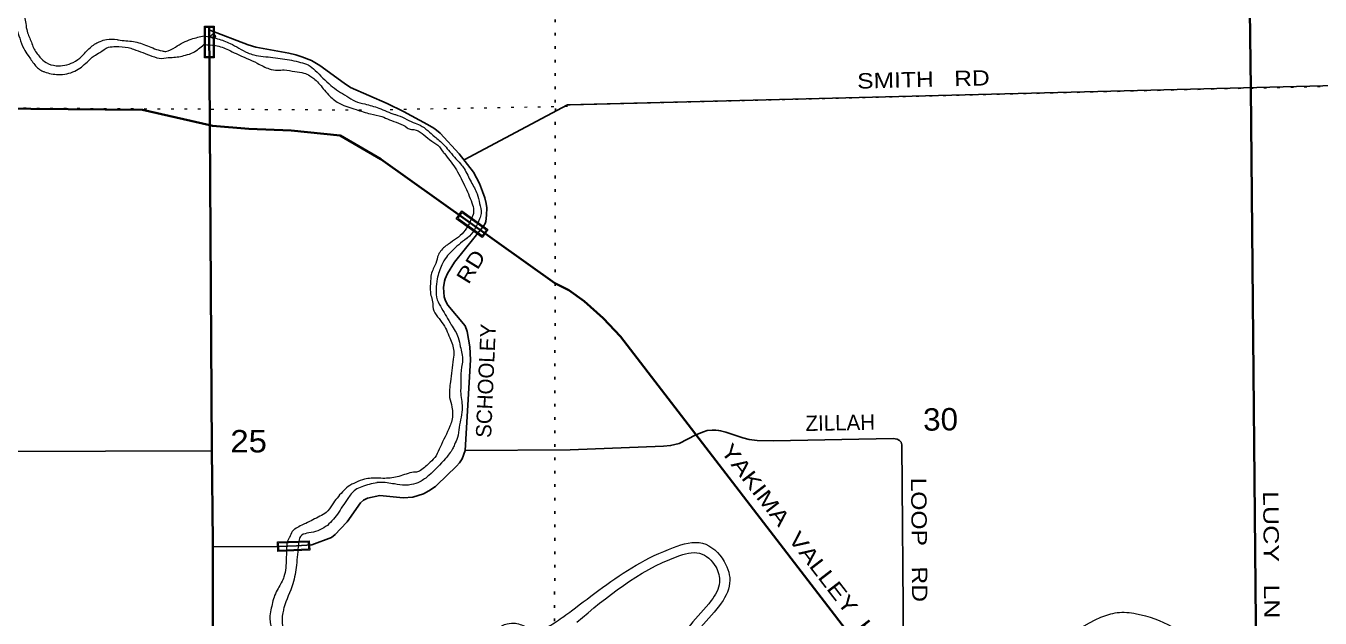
# Model space of a CAD drawing. Header units: feet. Extents: x -2 to 285336, y -549186 to -364975.
# Drawn here: x 185504 to 195631, y -399425 to -394791 of the extents above; entities that cross this region are included whole.
import ezdxf

# ---------------------------------------------------------------- set-up
doc = ezdxf.new("R2010")
doc.units = ezdxf.units.FT
doc.header["$LTSCALE"] = 70
doc.header["$PDMODE"] = 32
doc.header["$PDSIZE"] = 35
doc.linetypes.add('DOTTED', pattern=[1.5, 0.3, -1.2])
for name, color, linetype, lineweight in [('26', 7, 'Continuous', 40), ('27', 7, 'Continuous', 13), ('29', 7, 'Continuous', 25), ('31', 7, 'Continuous', 13), ('39', 7, 'Continuous', 13), ('6', 7, 'DOTTED', 25), ('61', 7, 'Continuous', 13), ('7', 7, 'DOTTED', 13)]:
    doc.layers.add(name, color=color, linetype=linetype, lineweight=lineweight)
doc.layers.add('30', color=7, linetype='Continuous')

msp = doc.modelspace()

# ---------------------------------------------------------------- linework, layer by layer
at = {"layer": '26'}
msp.add_line((186942.49, -395567.58), (186938.21, -394790.07), dxfattribs=at)
for points in [[(195138.66, -400568.77), (195088.24, -395279.61), (195021.46, -389992.83), (195021.14, -389967.83)], [(186942.49, -395567.58), (186416.44, -395447.44), (184377.69, -395430.23), (184376.88, -395430.24)], [(187012.86, -401081.67), (187058.21, -400954.28), (186969.33, -400556.49), (186966.61, -398828.9), (186958.51, -398102.65), (186942.56, -395580.63), (186942.49, -395567.58)], [(189753.32, -396858.73), (189643.46, -396802.98), (188281.01, -395835.01), (187962.9, -395649.82), (187579.01, -395610.23), (187247.7, -395595.83), (186964.4, -395572.58), (186942.49, -395567.58)], [(192396.33, -401045.96), (192394.7, -400797.46), (192389.82, -400674.54), (192363.87, -400463.36), (192315.98, -400256.06), (192246.69, -400054.9), (192156.74, -399862.08), (192047.14, -399679.72), (190155.66, -397222.51), (190021.45, -397076.93), (189872.76, -396946.17), (189753.32, -396858.73)]]:
    msp.add_lwpolyline(points, dxfattribs=at)
at = {"layer": '29'}
for p, q in [((189741.35, -395409.14), (196278, -395245.05)), ((188932.74, -395839.87), (189741.35, -395409.14)), ((190493.53, -398080.49), (189763.63, -398109.24)), ((192291.02, -398020.13), (191353.98, -398038.18)), ((192373.8, -399889.04), (192357.91, -398068.07)), ((188940.66, -398114.29), (189763.63, -398109.24))]:
    msp.add_line(p, q, dxfattribs=at)
for points in [[(186944.57, -394825.29), (187242.56, -394940.43), (187302.68, -394958.42), (187560.59, -395004.68), (187617.07, -395018.45), (187664.37, -395033.46), (187739.38, -395061.22), (187805.48, -395100.2), (187994.22, -395240.1), (188044.14, -395271.87), (188330.78, -395397.49), (188459.7, -395461.13), (188646.71, -395561.88), (188696.03, -395590.66), (188716.85, -395605.88), (188744.59, -395629.53), (188894.87, -395791.65), (189007.9, -395935.58), (189053.11, -396023.99), (189077.77, -396085.67), (189094.21, -396137.08), (189106.54, -396180.25), (189111.16, -396215.73), (189108.6, -396272.78), (189101.92, -396321.62), (189096.78, -396338.06), (189083.94, -396359.13), (188857.82, -396640.62), (188803.92, -396727.69), (188784.4, -396769.84), (188780.75, -396789.27), (188771.5, -396838.59), (188776.18, -396911.71), (188786.45, -396942.55), (188806.37, -396976.63), (188940.86, -397138.44), (188957.02, -397181.06), (188978.6, -397303.39), (188983.41, -397404.34), (188940.66, -398114.29)], [(179065.82, -395493.26), (179067.43, -396141.19), (179076.68, -396181.29), (179093.19, -396215.12), (179120.86, -396246.05), (179166.07, -396287.17), (179957.49, -396797.92), (179995.31, -396808.39), (180153.8, -396811.67), (181077.14, -396830.49), (181069.57, -398152.3), (184458.95, -398124.28), (186958.59, -398115.99)], [(190493.53, -398080.49), (190549.33, -398074.9), (190616.27, -398058.16), (190746.44, -397991.18), (190805.96, -397966.99), (190833.85, -397957.68), (190872.9, -397953.97), (190901.73, -397953.96), (190924.04, -397955.82), (190939.85, -397958.61), (190980.75, -397968.85), (191114.65, -398013.51), (191164.86, -398026.52), (191226.22, -398035.83), (191353.98, -398038.18)], [(192291.02, -398020.13), (192320.62, -398024.66), (192341.07, -398035.82), (192352.23, -398046.98), (192357.91, -398068.07)], [(188940.66, -398114.29), (188917.48, -398177.77), (188897.95, -398209.64), (188873.88, -398234.69), (188720.19, -398385.44), (188708.88, -398394.69), (188656.48, -398429.64), (188616.4, -398452.26), (188532.65, -398479.49), (188456.11, -398484.13), (188273.2, -398465.63), (188176.61, -398487.21), (188146.3, -398502.11), (188122.67, -398523.71), (188017.36, -398672.34), (187964.98, -398726.08), (187924.36, -398770.44), (187896.61, -398793.06), (187740.94, -398852.18), (187621, -398860.55), (187485.08, -398863.49), (186966.67, -398867.67)]]:
    msp.add_lwpolyline(points, dxfattribs=at)
at = {"layer": '31'}
for p, q in [((187472.03, -398828.97), (187721.84, -398819.25)), ((187598.39, -398861.58), (187598.37, -398861.19)), ((187721.84, -398819.25), (187724.75, -398894.19))]:
    msp.add_line(p, q, dxfattribs=at)
msp.add_lwpolyline([(187724.75, -398894.19), (187474.94, -398903.91), (187472.03, -398828.97)], dxfattribs=at)
msp.add_lwpolyline([(187482.62, -398895.6), (187480.33, -398836.65), (187714.15, -398827.55), (187716.44, -398886.5)], close=True, dxfattribs=at)
at = {"layer": '39'}
for points in [[(184373, -392316.48), (184431.71, -392316.48), (184462.12, -392327.69), (184549.25, -392359.44), (184592.11, -392386.37), (184647.49, -392431.02), (184699.55, -392501.85), (184752.58, -392608.77), (184808.32, -392741.7), (184850.31, -392810.79), (184895.98, -392867.74), (184922.64, -392889.09), (184995.69, -392919.22), (185058.28, -392933.56), (185187.36, -392958.14), (185205.46, -392959.66), (185312.21, -392974.81), (185390.63, -392980.71), (185453.44, -393003.08), (185514.72, -393043.55), (185549.94, -393084.74), (185579.46, -393138.11), (185593.1, -393197.94), (185598.83, -393262.01), (185590.48, -393324.45), (185582.12, -393386.88), (185563.41, -393437.56), (185528.93, -393498.7), (185510.33, -393553.38), (185493.79, -393610.03), (185493.39, -393670.24), (185493.61, -393678.26), (185498.97, -393728.28), (185532.99, -393799.6), (185593.87, -393900.28), (185615.27, -393949.87), (185627.17, -394019.78), (185634.36, -394137.98), (185631.69, -394188.23), (185590.48, -394297.71), (185519.3, -394412.03), (185490.78, -394471), (185476.63, -394541.62), (185466.48, -394612.13), (185479.91, -394663.94), (185482.07, -394669.9), (185502.86, -394771.67), (185514.55, -394833.57), (185546.94, -394918.98), (185564.17, -394962.66), (185614.27, -395035.54), (185663.59, -395078.35), (185740.48, -395102.34), (185808.6, -395098.48), (185874.23, -395076.63), (185941.17, -395028.65), (185982.15, -394985.39), (186050.88, -394929.34), (186086.53, -394912.32), (186134.28, -394896.98), (186218.6, -394898.69), (186228.69, -394900.43), (186345.41, -394913.3), (186454.65, -394946.45), (186570.13, -394987.46), (186598.31, -394990.7), (186673.64, -394956.54), (186798.41, -394894.95), (186899.98, -394867.56)], [(184379.5, -392384.63), (184508.6, -392414.73), (184575.94, -392457.04), (184612.96, -392490.15), (184678.34, -392608.78), (184727.69, -392727.84), (184807.32, -392854.1), (184859.18, -392916.91), (184894.07, -392946.06), (184922.46, -392957.33), (185039.63, -392986.25), (185162.64, -393008.98), (185297.62, -393029.39), (185418.95, -393064.22), (185425.02, -393066.06), (185472.22, -393104.91), (185515.99, -393165.93), (185529.37, -393215.73), (185529.67, -393302.02), (185517.78, -393382.61), (185487.37, -393445.65), (185464.44, -393488.41), (185442.74, -393577.3), (185430.7, -393651.87), (185438.16, -393705.86), (185469.69, -393759.18), (185491.41, -393820.8), (185529.5, -393894.01), (185552.02, -393985.71), (185554.35, -393997.68), (185560, -394133.99), (185543.47, -394190.63), (185511.21, -394259.74), (185453.47, -394351.61), (185436.55, -394394.21), (185407.7, -394515.41), (185408.67, -394551.5), (185419.47, -394729.8), (185433.86, -394817.7), (185455.8, -394887.34), (185488.08, -394968.75), (185521.62, -395022.01), (185573.73, -395094.84), (185639.34, -395147.23), (185649.48, -395150.97), (185758.4, -395172.09), (185824.47, -395166.28), (185886.09, -395144.54), (185939.41, -395112.98), (185982.51, -395073.68), (186037.42, -395026.03), (186082.83, -394998.71), (186149.99, -394958.75), (186208.03, -394953.16), (186304.54, -394960.57), (186347.03, -394973.46), (186490.95, -395027.74), (186567.68, -395045.72), (186635.69, -395037.85), (186647.72, -395037.52), (186753.62, -395020.59), (186813.23, -394998.91), (186895.95, -394937.86)], [(186895.95, -394937.86), (186987.22, -394944.02), (187089.61, -394979.34), (187148.57, -395007.84), (187315.14, -395083.57), (187408.61, -395127.19), (187473.09, -395137.47), (187525.23, -395136.06), (187607.82, -395147.86), (187680.38, -395159.93), (187725.08, -395180.79), (187733.27, -395186.58), (187763.99, -395209.83), (187840.49, -395294.04), (187881.87, -395341.08), (187961.69, -395399.11), (188087.35, -395445.86), (188200.61, -395478.9), (188289.47, -395500.56), (188348.32, -395525.04), (188488.45, -395587.46), (188502.75, -395597.1), (188539.01, -395602.13), (188663.52, -395681.03), (188726.91, -395725.46), (188772.58, -395782.41), (188778.81, -395790.27), (188862.03, -395900.38), (188935.96, -396038.84), (188993.8, -396175.73), (189007.45, -396235.56), (189004.35, -396265.98)], [(186899.98, -394867.56), (187004.69, -394891.59), (187102.31, -394928.83), (187240.7, -395001.32), (187287.3, -395018.12), (187361.87, -395030.14), (187512.84, -395048.1), (187654.06, -395076.37), (187712.8, -395096.84), (187768.13, -395139.49), (187889.65, -395256.58), (188014.32, -395341.49), (188081.56, -395379.79), (188156.4, -395401.84), (188265.65, -395434.99), (188391.36, -395483.75), (188397.43, -395485.58), (188535.49, -395546.04), (188590.28, -395568.63), (188703.03, -395657.88), (188772.87, -395718.18), (188810.19, -395763.33), (188905.38, -395871.1), (188932.42, -395906.49), (188987.4, -396011.35), (189036.09, -396106.35), (189054.12, -396180.11), (189066.25, -396258.04), (189054.13, -396301.25)], [(189004.35, -396265.98), (188929.7, -396404.23), (188811.81, -396497.73), (188788.18, -396514.43), (188731.81, -396582.19), (188711.53, -396648.96), (188675.74, -396736.23), (188671.01, -396784.51), (188669.42, -396874.86), (188688.15, -396974.68), (188688.47, -396986.71), (188760.02, -397111.19), (188821.45, -397231.92), (188852.37, -397337.44), (188848.02, -397399.77), (188826.62, -397574.93), (188819.88, -397697.52), (188837.96, -397773.29), (188836.8, -397879.67), (188821.94, -397924.23), (188746.03, -398086.82), (188713.72, -398153.92), (188666.94, -398205.36), (188592.41, -398269.59), (188560.66, -398282.5), (188552.63, -398282.71), (188437.04, -398311.95), (188327.19, -398330.99), (188204.78, -398330.31), (188154.81, -398337.68), (188085.27, -398363.65), (188025.92, -398395.37), (187980.88, -398436.73), (187901.31, -398537.22), (187854.8, -398598.68), (187805.42, -398628.12), (187694.54, -398683.31), (187609.45, -398727.76), (187587.88, -398746.41), (187567.06, -398793.13), (187561.25, -398801.32), (187543.73, -398896.11), (187541.44, -398960.38), (187523.15, -399101.35), (187477.44, -399192.89), (187450.82, -399247.8), (187421.76, -399360.96), (187413.4, -399423.4), (187418.69, -399471.41), (187433.97, -399517.15), (187478.22, -399596.21), (187515.6, -399643.35), (187540.14, -399660.75), (187605.91, -399719.16), (187664.87, -399747.65), (187670.94, -399749.49), (187803.15, -399816.13), (187927.13, -399874.97), (188052.56, -399913.69), (188175.52, -399934.43), (188221.85, -399941.2), (188301.84, -399930.99), (188379.77, -399918.84), (188421.28, -399895.64), (188454.62, -399866.64), (188465.9, -399838.24), (188520.69, -399786.59), (188584.98, -399714.6), (188630.4, -399687.28), (188640.32, -399682.99), (188756.45, -399673.81), (188880.92, -399676.45), (189012.83, -399656.81), (189090.53, -399636.63), (189130.1, -399615.5), (189225.11, -399566.76), (189263.1, -399561.71), (189377.5, -399562.62), (189524.4, -399578.69), (189618.69, -399578.13), (189654.46, -399565.12), (189759.2, -399504.87), (189774.95, -399495.97)], [(189054.13, -396301.25), (188957.06, -396451.65), (188951.15, -396455.82), (188835.43, -396555.28), (188794.5, -396600.55), (188759.97, -396659.69), (188722.82, -396771.06), (188714.94, -396851.54), (188723.17, -396933.6), (188757.07, -397000.9), (188832.75, -397129.28), (188887.62, -397230.13), (188903.54, -397299.93), (188920.53, -397409.83), (188913.85, -397460.19), (188906.67, -397566.74), (188906.2, -397643.84), (188906.2, -397652.07), (188918.27, -397775.12), (188894.39, -397932.28), (188880.5, -398012.93), (188857.89, -398067.73), (188842.71, -398100.25), (188786.55, -398176.02), (188657.65, -398307.95), (188586.76, -398358.05), (188521.13, -398379.89), (188473.12, -398385.21), (188388.57, -398375.47), (188271.85, -398362.59), (188249.73, -398363.54)], [(188251.86, -398365.14), (188132.31, -398396.48), (188082.82, -398421.92), (188022.44, -398489.78), (187941.39, -398610.38), (187849.74, -398709.19), (187718.64, -398758.91), (187662.92, -398776.47), (187645.52, -398801.03), (187636.68, -398845.41), (187621.03, -399010.39), (187592.82, -399155.64), (187523.64, -399344.14), (187514.63, -399382.51), (187515.64, -399494.86), (187534.76, -399534.47), (187538.93, -399540.38), (187570.24, -399585.68), (187625.61, -399630.33), (187705.69, -399698.39), (187762.53, -399722.92), (187872.2, -399772.11), (187936.95, -399792.43), (188070.84, -399846.98), (188217.91, -399869.06), (188280.01, -399865.36), (188367.7, -399842.92), (188415.06, -399813.54), (188473.61, -399751.74), (188513.78, -399678.41), (188556.55, -399627.08), (188564.36, -399618.84), (188609.67, -399587.51), (188667.6, -399577.9), (188766.11, -399585.26), (188826.21, -399581.62), (188976.21, -399563.49), (189119.82, -399531.49), (189193.48, -399509.42), (189228.92, -399484.38), (189270.65, -399469.2), (189334.76, -399465.45), (189429.85, -399494.97), (189494.4, -399507.26), (189588.31, -399492.67), (189596.23, -399488.44), (189714.54, -399410.98), (189774.19, -399368.65)], [(189773.95, -399368.83), (190016.67, -399184.65), (190571.89, -398871.9), (190798.3, -398838.85), (190968.65, -398981.34), (191010.88, -399151.59), (190930.74, -399327.43), (190766.51, -399520.42), (190705.67, -399633.72), (190715.2, -399756.17), (190794.75, -399859.63), (190974.74, -399969.85), (191080.26, -400062.93), (191112.19, -400211.22), (191095.55, -400327.97), (191014.6, -400437.51), (190913.18, -400515.16), (190812.63, -400663.13), (190749.91, -400786.51), (190511.1, -400954.33), (190345.54, -401038.84), (190013, -401256.09), (189883.78, -401358.21), (189848.79, -401451.09), (189892.19, -401553), (190019.63, -401633.75), (190213.96, -401603.13), (190342.2, -401585.41), (190441.23, -401640.41), (190604.55, -401700.6), (191091.83, -401662.21), (191171.34, -401598.9), (191214.26, -401497.88), (191273.36, -401406.7), (191344.87, -401345.51), (191434.81, -401314.22), (191870.42, -401153.91), (192002.19, -401095.96), (192101.25, -400990.21), (192224.03, -400854.01), (192326, -400808.05)], [(189815, -399457.05), (190598.97, -398943.74), (190775.92, -398917.91), (190901.75, -399023.16), (190931.79, -399144.27), (190866.84, -399286.8), (190704.21, -399477.9), (190629.19, -399617.61), (190642.16, -399784.21), (190743.75, -399916.34), (190930.01, -400030.41), (191012.14, -400102.85), (191036.05, -400213.91), (191023.97, -400298.63), (190960.59, -400384.41), (190857.96, -400462.98), (190747.93, -400624.91), (190691.51, -400735.88), (190472.3, -400889.93), (190307.87, -400973.86), (189969.15, -401195.15), (189820.94, -401312.28), (189818.75, -401318.1)], [(192772.42, -400625.7), (192775.2, -400623.91), (192909.55, -400449.39), (193009.78, -400275.3), (193125.87, -400084.94), (193294.39, -399913.99), (193916.57, -399417.75), (194042.58, -399381.98), (194193.22, -399390.1), (194726.34, -399652.51), (194864.34, -399775.32), (194924.46, -399931.28), (194867.56, -400038.5), (194817.62, -400221.99), (194833.1, -400338.33), (194849.44, -400361.41)]]:
    msp.add_spline(points, degree=3, dxfattribs=at)
msp.add_point((186970.37, -394872.21), dxfattribs=at)
at = {"layer": '6'}
msp.add_lwpolyline([(189683.47, -387581.53), (189636.3, -390120.6), (189647.01, -395437.95), (189641.3, -399458.21)], dxfattribs=at)
at = {"layer": '61'}
for p, q in [((186901.49, -394792.22), (186976.48, -394791.91)), ((186902.52, -395042.21), (186901.49, -394792.22)), ((188915.76, -396239.05), (189119.01, -396384.61)), ((188995.55, -396342.31), (188995.77, -396342)), ((189119.01, -396384.61), (189075.34, -396445.58))]:
    msp.add_line(p, q, dxfattribs=at)
for points in [[(186976.48, -394791.91), (186977.51, -395041.9), (186902.52, -395042.21)], [(189075.34, -396445.58), (188872.08, -396300.02), (188915.76, -396239.05)]]:
    msp.add_lwpolyline(points, dxfattribs=at)
for points in [[(186910.48, -395034.18), (186909.51, -394800.18), (186968.51, -394799.93), (186969.48, -395033.93)], [(188883.24, -396298.17), (188917.6, -396250.2), (189107.84, -396386.45), (189073.49, -396434.41)]]:
    msp.add_lwpolyline(points, close=True, dxfattribs=at)
at = {"layer": '7'}
msp.add_line((189741.47, -395422.32), (188294.44, -395448.44), dxfattribs=at)
for points in [[(195009.09, -387731.79), (195021.14, -389967.83), (195086.21, -395277.63), (195139.76, -400629.77), (195137.34, -400744.32)], [(189741.35, -395409.14), (195086.21, -395277.63), (200215.06, -395149.6), (205541.83, -395119.5), (208363.91, -395094.8)], [(188131.08, -395451.3), (184391.91, -395429.31), (179066.86, -395476.75), (173762.37, -395492.66), (169907.36, -395431.72)]]:
    msp.add_lwpolyline(points, dxfattribs=at)

# ---------------------------------------------------------------- texts
at = {"layer": '27'}
for s, rotation, width, p in [('YAKIMA  VALLEY  HWY', 307.588, 1.25, (190933.99, -398117.92)), ('LUCY   LN', 270.573, 1.3, (195184.84, -398431.69))]:
    msp.add_text(s, height=120, rotation=rotation, dxfattribs=dict(at, width=width)).set_placement(p)
at = {"layer": '30'}
for s, rotation, width, p in [('SMITH   RD', 1.438, 1.2, (192010.08, -395282.17)), ('RD', 58.241, 1.15, (188967.58, -396819.23)), ('LOOP   RD', 270.5, 1.2, (192430.16, -398325.88))]:
    msp.add_text(s, height=120, rotation=rotation, dxfattribs=dict(at, width=width)).set_placement(p)
for s, rotation, p in [('SCHOOLEY', 87.554, (189144.21, -398016.15)), ('ZILLAH', 1.104, (191605.6, -397960.95))]:
    msp.add_text(s, height=120, rotation=rotation, dxfattribs=at).set_placement(p)
at = {"layer": '7', "width": 1.05}
msp.add_text('30', height=175, rotation=0.734, dxfattribs=at).set_placement((192525.76, -397958.73))
at = {"layer": '7', "width": 1.1}
msp.add_text('25', height=175, dxfattribs=at).set_placement((187104, -398128.05))

doc.saveas('drawing.dxf')
